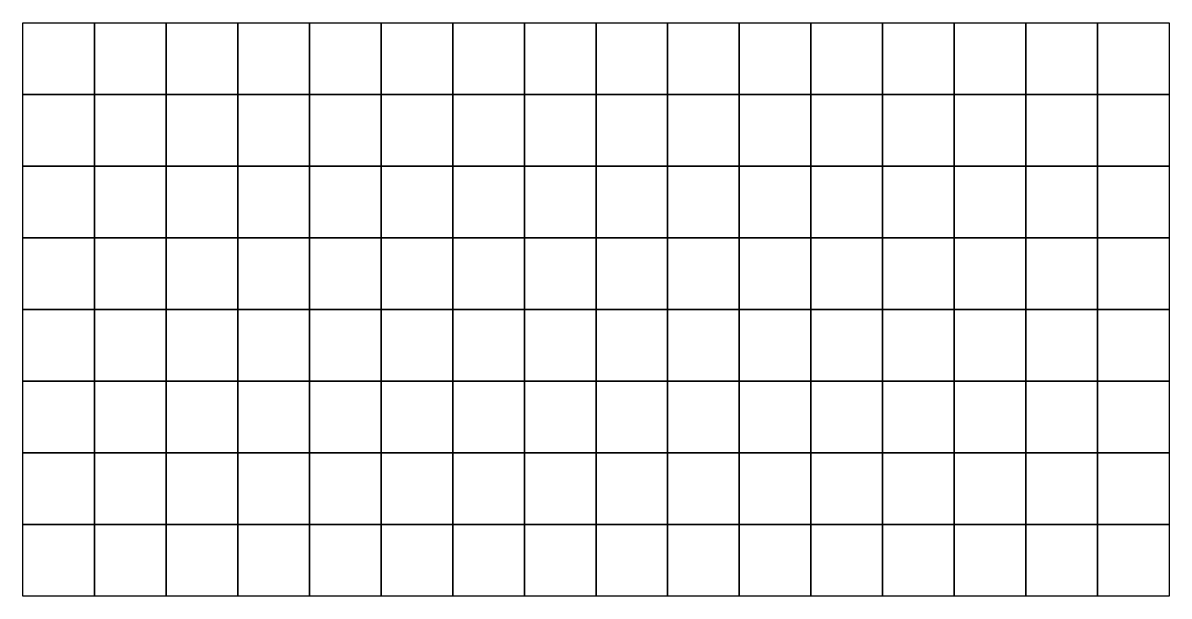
# Model space of a CAD drawing. Extents: x 0 to 780, y -350 to 670.
# Drawn here: x 100 to 116, y 423 to 431 of the extents above; entities that cross this region are included whole.
import ezdxf

# ---------------------------------------------------------------- set-up
doc = ezdxf.new("R2010")
doc.units = 0
for name, color, linetype in [('layer000', 1, 'CONTINUOUS'), ('layer001', 2, 'CONTINUOUS'), ('layer002', 3, 'CONTINUOUS'), ('layer003', 4, 'CONTINUOUS'), ('layer004', 5, 'CONTINUOUS'), ('layer005', 6, 'CONTINUOUS'), ('layer006', 7, 'CONTINUOUS'), ('layer007', 8, 'CONTINUOUS'), ('layer008', 9, 'CONTINUOUS'), ('layer009', 10, 'CONTINUOUS'), ('layer010', 11, 'CONTINUOUS'), ('layer011', 12, 'CONTINUOUS'), ('layer012', 13, 'CONTINUOUS'), ('layer013', 14, 'CONTINUOUS'), ('layer014', 15, 'CONTINUOUS'), ('layer015', 16, 'CONTINUOUS'), ('layer016', 17, 'CONTINUOUS'), ('layer017', 18, 'CONTINUOUS'), ('layer018', 19, 'CONTINUOUS'), ('layer019', 20, 'CONTINUOUS'), ('layer020', 21, 'CONTINUOUS'), ('layer021', 22, 'CONTINUOUS'), ('layer022', 23, 'CONTINUOUS'), ('layer023', 24, 'CONTINUOUS'), ('layer024', 25, 'CONTINUOUS'), ('layer025', 26, 'CONTINUOUS'), ('layer026', 27, 'CONTINUOUS'), ('layer027', 28, 'CONTINUOUS'), ('layer028', 29, 'CONTINUOUS'), ('layer029', 30, 'CONTINUOUS'), ('layer030', 31, 'CONTINUOUS'), ('layer031', 32, 'CONTINUOUS'), ('layer032', 33, 'CONTINUOUS'), ('layer033', 34, 'CONTINUOUS'), ('layer034', 35, 'CONTINUOUS'), ('layer035', 36, 'CONTINUOUS'), ('layer036', 37, 'CONTINUOUS'), ('layer037', 38, 'CONTINUOUS'), ('layer038', 39, 'CONTINUOUS'), ('layer039', 40, 'CONTINUOUS'), ('layer040', 41, 'CONTINUOUS'), ('layer041', 42, 'CONTINUOUS'), ('layer042', 43, 'CONTINUOUS'), ('layer043', 44, 'CONTINUOUS'), ('layer044', 45, 'CONTINUOUS'), ('layer045', 46, 'CONTINUOUS'), ('layer046', 47, 'CONTINUOUS'), ('layer047', 48, 'CONTINUOUS'), ('layer048', 49, 'CONTINUOUS'), ('layer049', 50, 'CONTINUOUS'), ('layer050', 51, 'CONTINUOUS'), ('layer051', 52, 'CONTINUOUS'), ('layer052', 53, 'CONTINUOUS'), ('layer053', 54, 'CONTINUOUS'), ('layer054', 55, 'CONTINUOUS'), ('layer055', 56, 'CONTINUOUS'), ('layer056', 57, 'CONTINUOUS'), ('layer057', 58, 'CONTINUOUS'), ('layer058', 59, 'CONTINUOUS'), ('layer059', 60, 'CONTINUOUS'), ('layer060', 61, 'CONTINUOUS'), ('layer061', 62, 'CONTINUOUS'), ('layer062', 63, 'CONTINUOUS'), ('layer063', 64, 'CONTINUOUS'), ('layer064', 65, 'CONTINUOUS'), ('layer065', 66, 'CONTINUOUS'), ('layer066', 67, 'CONTINUOUS'), ('layer067', 68, 'CONTINUOUS'), ('layer068', 69, 'CONTINUOUS'), ('layer069', 70, 'CONTINUOUS'), ('layer070', 71, 'CONTINUOUS'), ('layer071', 72, 'CONTINUOUS'), ('layer072', 73, 'CONTINUOUS'), ('layer073', 74, 'CONTINUOUS'), ('layer074', 75, 'CONTINUOUS'), ('layer075', 76, 'CONTINUOUS'), ('layer076', 77, 'CONTINUOUS'), ('layer077', 78, 'CONTINUOUS'), ('layer078', 79, 'CONTINUOUS'), ('layer079', 80, 'CONTINUOUS'), ('layer080', 81, 'CONTINUOUS'), ('layer081', 82, 'CONTINUOUS'), ('layer082', 83, 'CONTINUOUS'), ('layer083', 84, 'CONTINUOUS'), ('layer084', 85, 'CONTINUOUS'), ('layer085', 86, 'CONTINUOUS'), ('layer086', 87, 'CONTINUOUS'), ('layer087', 88, 'CONTINUOUS'), ('layer088', 89, 'CONTINUOUS'), ('layer089', 90, 'CONTINUOUS'), ('layer090', 91, 'CONTINUOUS'), ('layer091', 92, 'CONTINUOUS'), ('layer092', 93, 'CONTINUOUS'), ('layer093', 94, 'CONTINUOUS'), ('layer094', 95, 'CONTINUOUS'), ('layer095', 96, 'CONTINUOUS'), ('layer096', 97, 'CONTINUOUS'), ('layer097', 98, 'CONTINUOUS'), ('layer098', 99, 'CONTINUOUS'), ('layer099', 100, 'CONTINUOUS'), ('layer100', 101, 'CONTINUOUS'), ('layer101', 102, 'CONTINUOUS'), ('layer102', 103, 'CONTINUOUS'), ('layer103', 104, 'CONTINUOUS'), ('layer104', 105, 'CONTINUOUS'), ('layer105', 106, 'CONTINUOUS'), ('layer106', 107, 'CONTINUOUS'), ('layer107', 108, 'CONTINUOUS'), ('layer108', 109, 'CONTINUOUS'), ('layer109', 110, 'CONTINUOUS'), ('layer110', 111, 'CONTINUOUS'), ('layer111', 112, 'CONTINUOUS'), ('layer112', 113, 'CONTINUOUS'), ('layer113', 114, 'CONTINUOUS'), ('layer114', 115, 'CONTINUOUS'), ('layer115', 116, 'CONTINUOUS'), ('layer116', 117, 'CONTINUOUS'), ('layer117', 118, 'CONTINUOUS'), ('layer118', 119, 'CONTINUOUS'), ('layer119', 120, 'CONTINUOUS'), ('layer120', 121, 'CONTINUOUS'), ('layer121', 122, 'CONTINUOUS'), ('layer122', 123, 'CONTINUOUS'), ('layer123', 124, 'CONTINUOUS'), ('layer124', 125, 'CONTINUOUS'), ('layer125', 126, 'CONTINUOUS'), ('layer126', 127, 'CONTINUOUS'), ('layer127', 128, 'CONTINUOUS')]:
    doc.layers.add(name, color=color, linetype=linetype)

# ---------------------------------------------------------------- blocks, each defined once
blk = doc.blocks.new('gs_matrix_1um')
at = {"layer": 'layer000'}
blk.add_lwpolyline([(100, 430), (100, 431), (101, 431), (101, 430)], close=True, dxfattribs=at)
at = {"layer": 'layer001'}
blk.add_lwpolyline([(101, 430), (101, 431), (102, 431), (102, 430)], close=True, dxfattribs=at)
at = {"layer": 'layer002'}
blk.add_lwpolyline([(102, 430), (102, 431), (103, 431), (103, 430)], close=True, dxfattribs=at)
at = {"layer": 'layer003'}
blk.add_lwpolyline([(103, 430), (103, 431), (104, 431), (104, 430)], close=True, dxfattribs=at)
at = {"layer": 'layer004'}
blk.add_lwpolyline([(104, 430), (104, 431), (105, 431), (105, 430)], close=True, dxfattribs=at)
at = {"layer": 'layer005'}
blk.add_lwpolyline([(105, 430), (105, 431), (106, 431), (106, 430)], close=True, dxfattribs=at)
at = {"layer": 'layer006'}
blk.add_lwpolyline([(106, 430), (106, 431), (107, 431), (107, 430)], close=True, dxfattribs=at)
at = {"layer": 'layer007'}
blk.add_lwpolyline([(107, 430), (107, 431), (108, 431), (108, 430)], close=True, dxfattribs=at)
at = {"layer": 'layer008'}
blk.add_lwpolyline([(108, 430), (108, 431), (109, 431), (109, 430)], close=True, dxfattribs=at)
at = {"layer": 'layer009'}
blk.add_lwpolyline([(109, 430), (109, 431), (110, 431), (110, 430)], close=True, dxfattribs=at)
at = {"layer": 'layer010'}
blk.add_lwpolyline([(110, 430), (110, 431), (111, 431), (111, 430)], close=True, dxfattribs=at)
at = {"layer": 'layer011'}
blk.add_lwpolyline([(111, 430), (111, 431), (112, 431), (112, 430)], close=True, dxfattribs=at)
at = {"layer": 'layer012'}
blk.add_lwpolyline([(112, 430), (112, 431), (113, 431), (113, 430)], close=True, dxfattribs=at)
at = {"layer": 'layer013'}
blk.add_lwpolyline([(113, 430), (113, 431), (114, 431), (114, 430)], close=True, dxfattribs=at)
at = {"layer": 'layer014'}
blk.add_lwpolyline([(114, 430), (114, 431), (115, 431), (115, 430)], close=True, dxfattribs=at)
at = {"layer": 'layer015'}
blk.add_lwpolyline([(115, 430), (115, 431), (116, 431), (116, 430)], close=True, dxfattribs=at)
at = {"layer": 'layer016'}
blk.add_lwpolyline([(100, 429), (100, 430), (101, 430), (101, 429)], close=True, dxfattribs=at)
at = {"layer": 'layer017'}
blk.add_lwpolyline([(101, 429), (101, 430), (102, 430), (102, 429)], close=True, dxfattribs=at)
at = {"layer": 'layer018'}
blk.add_lwpolyline([(102, 429), (102, 430), (103, 430), (103, 429)], close=True, dxfattribs=at)
at = {"layer": 'layer019'}
blk.add_lwpolyline([(103, 429), (103, 430), (104, 430), (104, 429)], close=True, dxfattribs=at)
at = {"layer": 'layer020'}
blk.add_lwpolyline([(104, 429), (104, 430), (105, 430), (105, 429)], close=True, dxfattribs=at)
at = {"layer": 'layer021'}
blk.add_lwpolyline([(105, 429), (105, 430), (106, 430), (106, 429)], close=True, dxfattribs=at)
at = {"layer": 'layer022'}
blk.add_lwpolyline([(106, 429), (106, 430), (107, 430), (107, 429)], close=True, dxfattribs=at)
at = {"layer": 'layer023'}
blk.add_lwpolyline([(107, 429), (107, 430), (108, 430), (108, 429)], close=True, dxfattribs=at)
at = {"layer": 'layer024'}
blk.add_lwpolyline([(108, 429), (108, 430), (109, 430), (109, 429)], close=True, dxfattribs=at)
at = {"layer": 'layer025'}
blk.add_lwpolyline([(109, 429), (109, 430), (110, 430), (110, 429)], close=True, dxfattribs=at)
at = {"layer": 'layer026'}
blk.add_lwpolyline([(110, 429), (110, 430), (111, 430), (111, 429)], close=True, dxfattribs=at)
at = {"layer": 'layer027'}
blk.add_lwpolyline([(111, 429), (111, 430), (112, 430), (112, 429)], close=True, dxfattribs=at)
at = {"layer": 'layer028'}
blk.add_lwpolyline([(112, 429), (112, 430), (113, 430), (113, 429)], close=True, dxfattribs=at)
at = {"layer": 'layer029'}
blk.add_lwpolyline([(113, 429), (113, 430), (114, 430), (114, 429)], close=True, dxfattribs=at)
at = {"layer": 'layer030'}
blk.add_lwpolyline([(114, 429), (114, 430), (115, 430), (115, 429)], close=True, dxfattribs=at)
at = {"layer": 'layer031'}
blk.add_lwpolyline([(115, 429), (115, 430), (116, 430), (116, 429)], close=True, dxfattribs=at)
at = {"layer": 'layer032'}
blk.add_lwpolyline([(100, 428), (100, 429), (101, 429), (101, 428)], close=True, dxfattribs=at)
at = {"layer": 'layer033'}
blk.add_lwpolyline([(101, 428), (101, 429), (102, 429), (102, 428)], close=True, dxfattribs=at)
at = {"layer": 'layer034'}
blk.add_lwpolyline([(102, 428), (102, 429), (103, 429), (103, 428)], close=True, dxfattribs=at)
at = {"layer": 'layer035'}
blk.add_lwpolyline([(103, 428), (103, 429), (104, 429), (104, 428)], close=True, dxfattribs=at)
at = {"layer": 'layer036'}
blk.add_lwpolyline([(104, 428), (104, 429), (105, 429), (105, 428)], close=True, dxfattribs=at)
at = {"layer": 'layer037'}
blk.add_lwpolyline([(105, 428), (105, 429), (106, 429), (106, 428)], close=True, dxfattribs=at)
at = {"layer": 'layer038'}
blk.add_lwpolyline([(106, 428), (106, 429), (107, 429), (107, 428)], close=True, dxfattribs=at)
at = {"layer": 'layer039'}
blk.add_lwpolyline([(107, 428), (107, 429), (108, 429), (108, 428)], close=True, dxfattribs=at)
at = {"layer": 'layer040'}
blk.add_lwpolyline([(108, 428), (108, 429), (109, 429), (109, 428)], close=True, dxfattribs=at)
at = {"layer": 'layer041'}
blk.add_lwpolyline([(109, 428), (109, 429), (110, 429), (110, 428)], close=True, dxfattribs=at)
at = {"layer": 'layer042'}
blk.add_lwpolyline([(110, 428), (110, 429), (111, 429), (111, 428)], close=True, dxfattribs=at)
at = {"layer": 'layer043'}
blk.add_lwpolyline([(111, 428), (111, 429), (112, 429), (112, 428)], close=True, dxfattribs=at)
at = {"layer": 'layer044'}
blk.add_lwpolyline([(112, 428), (112, 429), (113, 429), (113, 428)], close=True, dxfattribs=at)
at = {"layer": 'layer045'}
blk.add_lwpolyline([(113, 428), (113, 429), (114, 429), (114, 428)], close=True, dxfattribs=at)
at = {"layer": 'layer046'}
blk.add_lwpolyline([(114, 428), (114, 429), (115, 429), (115, 428)], close=True, dxfattribs=at)
at = {"layer": 'layer047'}
blk.add_lwpolyline([(115, 428), (115, 429), (116, 429), (116, 428)], close=True, dxfattribs=at)
at = {"layer": 'layer048'}
blk.add_lwpolyline([(100, 427), (100, 428), (101, 428), (101, 427)], close=True, dxfattribs=at)
at = {"layer": 'layer049'}
blk.add_lwpolyline([(101, 427), (101, 428), (102, 428), (102, 427)], close=True, dxfattribs=at)
at = {"layer": 'layer050'}
blk.add_lwpolyline([(102, 427), (102, 428), (103, 428), (103, 427)], close=True, dxfattribs=at)
at = {"layer": 'layer051'}
blk.add_lwpolyline([(103, 427), (103, 428), (104, 428), (104, 427)], close=True, dxfattribs=at)
at = {"layer": 'layer052'}
blk.add_lwpolyline([(104, 427), (104, 428), (105, 428), (105, 427)], close=True, dxfattribs=at)
at = {"layer": 'layer053'}
blk.add_lwpolyline([(105, 427), (105, 428), (106, 428), (106, 427)], close=True, dxfattribs=at)
at = {"layer": 'layer054'}
blk.add_lwpolyline([(106, 427), (106, 428), (107, 428), (107, 427)], close=True, dxfattribs=at)
at = {"layer": 'layer055'}
blk.add_lwpolyline([(107, 427), (107, 428), (108, 428), (108, 427)], close=True, dxfattribs=at)
at = {"layer": 'layer056'}
blk.add_lwpolyline([(108, 427), (108, 428), (109, 428), (109, 427)], close=True, dxfattribs=at)
at = {"layer": 'layer057'}
blk.add_lwpolyline([(109, 427), (109, 428), (110, 428), (110, 427)], close=True, dxfattribs=at)
at = {"layer": 'layer058'}
blk.add_lwpolyline([(110, 427), (110, 428), (111, 428), (111, 427)], close=True, dxfattribs=at)
at = {"layer": 'layer059'}
blk.add_lwpolyline([(111, 427), (111, 428), (112, 428), (112, 427)], close=True, dxfattribs=at)
at = {"layer": 'layer060'}
blk.add_lwpolyline([(112, 427), (112, 428), (113, 428), (113, 427)], close=True, dxfattribs=at)
at = {"layer": 'layer061'}
blk.add_lwpolyline([(113, 427), (113, 428), (114, 428), (114, 427)], close=True, dxfattribs=at)
at = {"layer": 'layer062'}
blk.add_lwpolyline([(114, 427), (114, 428), (115, 428), (115, 427)], close=True, dxfattribs=at)
at = {"layer": 'layer063'}
blk.add_lwpolyline([(115, 427), (115, 428), (116, 428), (116, 427)], close=True, dxfattribs=at)
at = {"layer": 'layer064'}
blk.add_lwpolyline([(100, 426), (100, 427), (101, 427), (101, 426)], close=True, dxfattribs=at)
at = {"layer": 'layer065'}
blk.add_lwpolyline([(101, 426), (101, 427), (102, 427), (102, 426)], close=True, dxfattribs=at)
at = {"layer": 'layer066'}
blk.add_lwpolyline([(102, 426), (102, 427), (103, 427), (103, 426)], close=True, dxfattribs=at)
at = {"layer": 'layer067'}
blk.add_lwpolyline([(103, 426), (103, 427), (104, 427), (104, 426)], close=True, dxfattribs=at)
at = {"layer": 'layer068'}
blk.add_lwpolyline([(104, 426), (104, 427), (105, 427), (105, 426)], close=True, dxfattribs=at)
at = {"layer": 'layer069'}
blk.add_lwpolyline([(105, 426), (105, 427), (106, 427), (106, 426)], close=True, dxfattribs=at)
at = {"layer": 'layer070'}
blk.add_lwpolyline([(106, 426), (106, 427), (107, 427), (107, 426)], close=True, dxfattribs=at)
at = {"layer": 'layer071'}
blk.add_lwpolyline([(107, 426), (107, 427), (108, 427), (108, 426)], close=True, dxfattribs=at)
at = {"layer": 'layer072'}
blk.add_lwpolyline([(108, 426), (108, 427), (109, 427), (109, 426)], close=True, dxfattribs=at)
at = {"layer": 'layer073'}
blk.add_lwpolyline([(109, 426), (109, 427), (110, 427), (110, 426)], close=True, dxfattribs=at)
at = {"layer": 'layer074'}
blk.add_lwpolyline([(110, 426), (110, 427), (111, 427), (111, 426)], close=True, dxfattribs=at)
at = {"layer": 'layer075'}
blk.add_lwpolyline([(111, 426), (111, 427), (112, 427), (112, 426)], close=True, dxfattribs=at)
at = {"layer": 'layer076'}
blk.add_lwpolyline([(112, 426), (112, 427), (113, 427), (113, 426)], close=True, dxfattribs=at)
at = {"layer": 'layer077'}
blk.add_lwpolyline([(113, 426), (113, 427), (114, 427), (114, 426)], close=True, dxfattribs=at)
at = {"layer": 'layer078'}
blk.add_lwpolyline([(114, 426), (114, 427), (115, 427), (115, 426)], close=True, dxfattribs=at)
at = {"layer": 'layer079'}
blk.add_lwpolyline([(115, 426), (115, 427), (116, 427), (116, 426)], close=True, dxfattribs=at)
at = {"layer": 'layer080'}
blk.add_lwpolyline([(100, 425), (100, 426), (101, 426), (101, 425)], close=True, dxfattribs=at)
at = {"layer": 'layer081'}
blk.add_lwpolyline([(101, 425), (101, 426), (102, 426), (102, 425)], close=True, dxfattribs=at)
at = {"layer": 'layer082'}
blk.add_lwpolyline([(102, 425), (102, 426), (103, 426), (103, 425)], close=True, dxfattribs=at)
at = {"layer": 'layer083'}
blk.add_lwpolyline([(103, 425), (103, 426), (104, 426), (104, 425)], close=True, dxfattribs=at)
at = {"layer": 'layer084'}
blk.add_lwpolyline([(104, 425), (104, 426), (105, 426), (105, 425)], close=True, dxfattribs=at)
at = {"layer": 'layer085'}
blk.add_lwpolyline([(105, 425), (105, 426), (106, 426), (106, 425)], close=True, dxfattribs=at)
at = {"layer": 'layer086'}
blk.add_lwpolyline([(106, 425), (106, 426), (107, 426), (107, 425)], close=True, dxfattribs=at)
at = {"layer": 'layer087'}
blk.add_lwpolyline([(107, 425), (107, 426), (108, 426), (108, 425)], close=True, dxfattribs=at)
at = {"layer": 'layer088'}
blk.add_lwpolyline([(108, 425), (108, 426), (109, 426), (109, 425)], close=True, dxfattribs=at)
at = {"layer": 'layer089'}
blk.add_lwpolyline([(109, 425), (109, 426), (110, 426), (110, 425)], close=True, dxfattribs=at)
at = {"layer": 'layer090'}
blk.add_lwpolyline([(110, 425), (110, 426), (111, 426), (111, 425)], close=True, dxfattribs=at)
at = {"layer": 'layer091'}
blk.add_lwpolyline([(111, 425), (111, 426), (112, 426), (112, 425)], close=True, dxfattribs=at)
at = {"layer": 'layer092'}
blk.add_lwpolyline([(112, 425), (112, 426), (113, 426), (113, 425)], close=True, dxfattribs=at)
at = {"layer": 'layer093'}
blk.add_lwpolyline([(113, 425), (113, 426), (114, 426), (114, 425)], close=True, dxfattribs=at)
at = {"layer": 'layer094'}
blk.add_lwpolyline([(114, 425), (114, 426), (115, 426), (115, 425)], close=True, dxfattribs=at)
at = {"layer": 'layer095'}
blk.add_lwpolyline([(115, 425), (115, 426), (116, 426), (116, 425)], close=True, dxfattribs=at)
at = {"layer": 'layer096'}
blk.add_lwpolyline([(100, 424), (100, 425), (101, 425), (101, 424)], close=True, dxfattribs=at)
at = {"layer": 'layer097'}
blk.add_lwpolyline([(101, 424), (101, 425), (102, 425), (102, 424)], close=True, dxfattribs=at)
at = {"layer": 'layer098'}
blk.add_lwpolyline([(102, 424), (102, 425), (103, 425), (103, 424)], close=True, dxfattribs=at)
at = {"layer": 'layer099'}
blk.add_lwpolyline([(103, 424), (103, 425), (104, 425), (104, 424)], close=True, dxfattribs=at)
at = {"layer": 'layer100'}
blk.add_lwpolyline([(104, 424), (104, 425), (105, 425), (105, 424)], close=True, dxfattribs=at)
at = {"layer": 'layer101'}
blk.add_lwpolyline([(105, 424), (105, 425), (106, 425), (106, 424)], close=True, dxfattribs=at)
at = {"layer": 'layer102'}
blk.add_lwpolyline([(106, 424), (106, 425), (107, 425), (107, 424)], close=True, dxfattribs=at)
at = {"layer": 'layer103'}
blk.add_lwpolyline([(107, 424), (107, 425), (108, 425), (108, 424)], close=True, dxfattribs=at)
at = {"layer": 'layer104'}
blk.add_lwpolyline([(108, 424), (108, 425), (109, 425), (109, 424)], close=True, dxfattribs=at)
at = {"layer": 'layer105'}
blk.add_lwpolyline([(109, 424), (109, 425), (110, 425), (110, 424)], close=True, dxfattribs=at)
at = {"layer": 'layer106'}
blk.add_lwpolyline([(110, 424), (110, 425), (111, 425), (111, 424)], close=True, dxfattribs=at)
at = {"layer": 'layer107'}
blk.add_lwpolyline([(111, 424), (111, 425), (112, 425), (112, 424)], close=True, dxfattribs=at)
at = {"layer": 'layer108'}
blk.add_lwpolyline([(112, 424), (112, 425), (113, 425), (113, 424)], close=True, dxfattribs=at)
at = {"layer": 'layer109'}
blk.add_lwpolyline([(113, 424), (113, 425), (114, 425), (114, 424)], close=True, dxfattribs=at)
at = {"layer": 'layer110'}
blk.add_lwpolyline([(114, 424), (114, 425), (115, 425), (115, 424)], close=True, dxfattribs=at)
at = {"layer": 'layer111'}
blk.add_lwpolyline([(115, 424), (115, 425), (116, 425), (116, 424)], close=True, dxfattribs=at)
at = {"layer": 'layer112'}
blk.add_lwpolyline([(100, 423), (100, 424), (101, 424), (101, 423)], close=True, dxfattribs=at)
at = {"layer": 'layer113'}
blk.add_lwpolyline([(101, 423), (101, 424), (102, 424), (102, 423)], close=True, dxfattribs=at)
at = {"layer": 'layer114'}
blk.add_lwpolyline([(102, 423), (102, 424), (103, 424), (103, 423)], close=True, dxfattribs=at)
at = {"layer": 'layer115'}
blk.add_lwpolyline([(103, 423), (103, 424), (104, 424), (104, 423)], close=True, dxfattribs=at)
at = {"layer": 'layer116'}
blk.add_lwpolyline([(104, 423), (104, 424), (105, 424), (105, 423)], close=True, dxfattribs=at)
at = {"layer": 'layer117'}
blk.add_lwpolyline([(105, 423), (105, 424), (106, 424), (106, 423)], close=True, dxfattribs=at)
at = {"layer": 'layer118'}
blk.add_lwpolyline([(106, 423), (106, 424), (107, 424), (107, 423)], close=True, dxfattribs=at)
at = {"layer": 'layer119'}
blk.add_lwpolyline([(107, 423), (107, 424), (108, 424), (108, 423)], close=True, dxfattribs=at)
at = {"layer": 'layer120'}
blk.add_lwpolyline([(108, 423), (108, 424), (109, 424), (109, 423)], close=True, dxfattribs=at)
at = {"layer": 'layer121'}
blk.add_lwpolyline([(109, 423), (109, 424), (110, 424), (110, 423)], close=True, dxfattribs=at)
at = {"layer": 'layer122'}
blk.add_lwpolyline([(110, 423), (110, 424), (111, 424), (111, 423)], close=True, dxfattribs=at)
at = {"layer": 'layer123'}
blk.add_lwpolyline([(111, 423), (111, 424), (112, 424), (112, 423)], close=True, dxfattribs=at)
at = {"layer": 'layer124'}
blk.add_lwpolyline([(112, 423), (112, 424), (113, 424), (113, 423)], close=True, dxfattribs=at)
at = {"layer": 'layer125'}
blk.add_lwpolyline([(113, 423), (113, 424), (114, 424), (114, 423)], close=True, dxfattribs=at)
at = {"layer": 'layer126'}
blk.add_lwpolyline([(114, 423), (114, 424), (115, 424), (115, 423)], close=True, dxfattribs=at)
at = {"layer": 'layer127'}
blk.add_lwpolyline([(115, 423), (115, 424), (116, 424), (116, 423)], close=True, dxfattribs=at)
blk = doc.blocks.new('gs_matrix_1um_random2')
at = {"layer": 'layer001'}
for points in [[(106, 429), (106, 430), (107, 430), (107, 429)], [(111, 429), (111, 430), (112, 430), (112, 429)], [(111, 426), (111, 427), (112, 427), (112, 426)], [(112, 425), (112, 426), (113, 426), (113, 425)]]:
    blk.add_lwpolyline(points, close=True, dxfattribs=at)
at = {"layer": 'layer002'}
for points in [[(103, 429), (103, 430), (104, 430), (104, 429)], [(110, 427), (110, 428), (111, 428), (111, 427)]]:
    blk.add_lwpolyline(points, close=True, dxfattribs=at)
at = {"layer": 'layer003'}
for points in [[(102, 426), (102, 427), (103, 427), (103, 426)], [(111, 425), (111, 426), (112, 426), (112, 425)], [(101, 424), (101, 425), (102, 425), (102, 424)]]:
    blk.add_lwpolyline(points, close=True, dxfattribs=at)
at = {"layer": 'layer005'}
blk.add_lwpolyline([(114, 425), (114, 426), (115, 426), (115, 425)], close=True, dxfattribs=at)
at = {"layer": 'layer006'}
blk.add_lwpolyline([(113, 427), (113, 428), (114, 428), (114, 427)], close=True, dxfattribs=at)
at = {"layer": 'layer007'}
blk.add_lwpolyline([(103, 425), (103, 426), (104, 426), (104, 425)], close=True, dxfattribs=at)
at = {"layer": 'layer008'}
blk.add_lwpolyline([(108, 426), (108, 427), (109, 427), (109, 426)], close=True, dxfattribs=at)
at = {"layer": 'layer013'}
for points in [[(105, 426), (105, 427), (106, 427), (106, 426)], [(112, 424), (112, 425), (113, 425), (113, 424)]]:
    blk.add_lwpolyline(points, close=True, dxfattribs=at)
at = {"layer": 'layer014'}
for points in [[(103, 430), (103, 431), (104, 431), (104, 430)], [(115, 428), (115, 429), (116, 429), (116, 428)], [(115, 424), (115, 425), (116, 425), (116, 424)]]:
    blk.add_lwpolyline(points, close=True, dxfattribs=at)
at = {"layer": 'layer017'}
for points in [[(101, 426), (101, 427), (102, 427), (102, 426)], [(105, 424), (105, 425), (106, 425), (106, 424)]]:
    blk.add_lwpolyline(points, close=True, dxfattribs=at)
at = {"layer": 'layer020'}
for points in [[(107, 430), (107, 431), (108, 431), (108, 430)], [(114, 429), (114, 430), (115, 430), (115, 429)], [(114, 427), (114, 428), (115, 428), (115, 427)]]:
    blk.add_lwpolyline(points, close=True, dxfattribs=at)
at = {"layer": 'layer021'}
for points in [[(104, 429), (104, 430), (105, 430), (105, 429)], [(102, 428), (102, 429), (103, 429), (103, 428)]]:
    blk.add_lwpolyline(points, close=True, dxfattribs=at)
at = {"layer": 'layer023'}
for points in [[(102, 429), (102, 430), (103, 430), (103, 429)], [(113, 423), (113, 424), (114, 424), (114, 423)]]:
    blk.add_lwpolyline(points, close=True, dxfattribs=at)
at = {"layer": 'layer025'}
blk.add_lwpolyline([(114, 423), (114, 424), (115, 424), (115, 423)], close=True, dxfattribs=at)
at = {"layer": 'layer029'}
blk.add_lwpolyline([(109, 429), (109, 430), (110, 430), (110, 429)], close=True, dxfattribs=at)
at = {"layer": 'layer032'}
blk.add_lwpolyline([(115, 429), (115, 430), (116, 430), (116, 429)], close=True, dxfattribs=at)
at = {"layer": 'layer033'}
blk.add_lwpolyline([(108, 424), (108, 425), (109, 425), (109, 424)], close=True, dxfattribs=at)
at = {"layer": 'layer034'}
blk.add_lwpolyline([(105, 425), (105, 426), (106, 426), (106, 425)], close=True, dxfattribs=at)
at = {"layer": 'layer035'}
blk.add_lwpolyline([(108, 425), (108, 426), (109, 426), (109, 425)], close=True, dxfattribs=at)
at = {"layer": 'layer037'}
blk.add_lwpolyline([(110, 429), (110, 430), (111, 430), (111, 429)], close=True, dxfattribs=at)
at = {"layer": 'layer038'}
blk.add_lwpolyline([(100, 426), (100, 427), (101, 427), (101, 426)], close=True, dxfattribs=at)
at = {"layer": 'layer039'}
blk.add_lwpolyline([(106, 423), (106, 424), (107, 424), (107, 423)], close=True, dxfattribs=at)
at = {"layer": 'layer041'}
blk.add_lwpolyline([(110, 428), (110, 429), (111, 429), (111, 428)], close=True, dxfattribs=at)
at = {"layer": 'layer043'}
for points in [[(101, 425), (101, 426), (102, 426), (102, 425)], [(107, 424), (107, 425), (108, 425), (108, 424)]]:
    blk.add_lwpolyline(points, close=True, dxfattribs=at)
at = {"layer": 'layer046'}
for points in [[(102, 427), (102, 428), (103, 428), (103, 427)], [(104, 425), (104, 426), (105, 426), (105, 425)]]:
    blk.add_lwpolyline(points, close=True, dxfattribs=at)
at = {"layer": 'layer047'}
blk.add_lwpolyline([(114, 424), (114, 425), (115, 425), (115, 424)], close=True, dxfattribs=at)
at = {"layer": 'layer048'}
blk.add_lwpolyline([(106, 428), (106, 429), (107, 429), (107, 428)], close=True, dxfattribs=at)
at = {"layer": 'layer049'}
blk.add_lwpolyline([(109, 425), (109, 426), (110, 426), (110, 425)], close=True, dxfattribs=at)
at = {"layer": 'layer050'}
for points in [[(104, 427), (104, 428), (105, 428), (105, 427)], [(112, 427), (112, 428), (113, 428), (113, 427)]]:
    blk.add_lwpolyline(points, close=True, dxfattribs=at)
at = {"layer": 'layer051'}
blk.add_lwpolyline([(101, 430), (101, 431), (102, 431), (102, 430)], close=True, dxfattribs=at)
at = {"layer": 'layer052'}
for points in [[(105, 429), (105, 430), (106, 430), (106, 429)], [(110, 426), (110, 427), (111, 427), (111, 426)], [(112, 423), (112, 424), (113, 424), (113, 423)]]:
    blk.add_lwpolyline(points, close=True, dxfattribs=at)
at = {"layer": 'layer053'}
for points in [[(115, 425), (115, 426), (116, 426), (116, 425)], [(102, 424), (102, 425), (103, 425), (103, 424)]]:
    blk.add_lwpolyline(points, close=True, dxfattribs=at)
at = {"layer": 'layer054'}
blk.add_lwpolyline([(106, 427), (106, 428), (107, 428), (107, 427)], close=True, dxfattribs=at)
at = {"layer": 'layer057'}
blk.add_lwpolyline([(101, 428), (101, 429), (102, 429), (102, 428)], close=True, dxfattribs=at)
at = {"layer": 'layer058'}
blk.add_lwpolyline([(108, 428), (108, 429), (109, 429), (109, 428)], close=True, dxfattribs=at)
at = {"layer": 'layer059'}
for points in [[(113, 429), (113, 430), (114, 430), (114, 429)], [(113, 428), (113, 429), (114, 429), (114, 428)], [(104, 426), (104, 427), (105, 427), (105, 426)], [(115, 426), (115, 427), (116, 427), (116, 426)]]:
    blk.add_lwpolyline(points, close=True, dxfattribs=at)
at = {"layer": 'layer060'}
blk.add_lwpolyline([(106, 430), (106, 431), (107, 431), (107, 430)], close=True, dxfattribs=at)
at = {"layer": 'layer061'}
for points in [[(100, 427), (100, 428), (101, 428), (101, 427)], [(101, 427), (101, 428), (102, 428), (102, 427)], [(103, 427), (103, 428), (104, 428), (104, 427)], [(110, 424), (110, 425), (111, 425), (111, 424)], [(105, 423), (105, 424), (106, 424), (106, 423)]]:
    blk.add_lwpolyline(points, close=True, dxfattribs=at)
at = {"layer": 'layer062'}
blk.add_lwpolyline([(104, 424), (104, 425), (105, 425), (105, 424)], close=True, dxfattribs=at)
at = {"layer": 'layer063'}
for points in [[(112, 429), (112, 430), (113, 430), (113, 429)], [(108, 427), (108, 428), (109, 428), (109, 427)]]:
    blk.add_lwpolyline(points, close=True, dxfattribs=at)
at = {"layer": 'layer070'}
blk.add_lwpolyline([(100, 425), (100, 426), (101, 426), (101, 425)], close=True, dxfattribs=at)
at = {"layer": 'layer071'}
for points in [[(105, 430), (105, 431), (106, 431), (106, 430)], [(100, 423), (100, 424), (101, 424), (101, 423)]]:
    blk.add_lwpolyline(points, close=True, dxfattribs=at)
at = {"layer": 'layer072'}
blk.add_lwpolyline([(115, 427), (115, 428), (116, 428), (116, 427)], close=True, dxfattribs=at)
at = {"layer": 'layer073'}
blk.add_lwpolyline([(109, 424), (109, 425), (110, 425), (110, 424)], close=True, dxfattribs=at)
at = {"layer": 'layer074'}
for points in [[(112, 430), (112, 431), (113, 431), (113, 430)], [(113, 430), (113, 431), (114, 431), (114, 430)]]:
    blk.add_lwpolyline(points, close=True, dxfattribs=at)
at = {"layer": 'layer075'}
blk.add_lwpolyline([(100, 428), (100, 429), (101, 429), (101, 428)], close=True, dxfattribs=at)
at = {"layer": 'layer077'}
for points in [[(106, 425), (106, 426), (107, 426), (107, 425)], [(101, 423), (101, 424), (102, 424), (102, 423)]]:
    blk.add_lwpolyline(points, close=True, dxfattribs=at)
at = {"layer": 'layer079'}
for points in [[(114, 428), (114, 429), (115, 429), (115, 428)], [(108, 423), (108, 424), (109, 424), (109, 423)]]:
    blk.add_lwpolyline(points, close=True, dxfattribs=at)
at = {"layer": 'layer080'}
blk.add_lwpolyline([(107, 425), (107, 426), (108, 426), (108, 425)], close=True, dxfattribs=at)
at = {"layer": 'layer081'}
blk.add_lwpolyline([(110, 423), (110, 424), (111, 424), (111, 423)], close=True, dxfattribs=at)
at = {"layer": 'layer082'}
blk.add_lwpolyline([(110, 430), (110, 431), (111, 431), (111, 430)], close=True, dxfattribs=at)
at = {"layer": 'layer083'}
blk.add_lwpolyline([(112, 426), (112, 427), (113, 427), (113, 426)], close=True, dxfattribs=at)
at = {"layer": 'layer084'}
blk.add_lwpolyline([(107, 423), (107, 424), (108, 424), (108, 423)], close=True, dxfattribs=at)
at = {"layer": 'layer086'}
for points in [[(111, 430), (111, 431), (112, 431), (112, 430)], [(102, 423), (102, 424), (103, 424), (103, 423)]]:
    blk.add_lwpolyline(points, close=True, dxfattribs=at)
at = {"layer": 'layer087'}
for points in [[(114, 430), (114, 431), (115, 431), (115, 430)], [(107, 429), (107, 430), (108, 430), (108, 429)]]:
    blk.add_lwpolyline(points, close=True, dxfattribs=at)
at = {"layer": 'layer088'}
for points in [[(105, 428), (105, 429), (106, 429), (106, 428)], [(103, 426), (103, 427), (104, 427), (104, 426)], [(115, 423), (115, 424), (116, 424), (116, 423)]]:
    blk.add_lwpolyline(points, close=True, dxfattribs=at)
at = {"layer": 'layer089'}
for points in [[(109, 426), (109, 427), (110, 427), (110, 426)], [(106, 424), (106, 425), (107, 425), (107, 424)]]:
    blk.add_lwpolyline(points, close=True, dxfattribs=at)
at = {"layer": 'layer090'}
blk.add_lwpolyline([(107, 428), (107, 429), (108, 429), (108, 428)], close=True, dxfattribs=at)
at = {"layer": 'layer091'}
for points in [[(112, 428), (112, 429), (113, 429), (113, 428)], [(113, 426), (113, 427), (114, 427), (114, 426)]]:
    blk.add_lwpolyline(points, close=True, dxfattribs=at)
at = {"layer": 'layer092'}
for points in [[(102, 430), (102, 431), (103, 431), (103, 430)], [(103, 424), (103, 425), (104, 425), (104, 424)]]:
    blk.add_lwpolyline(points, close=True, dxfattribs=at)
at = {"layer": 'layer094'}
blk.add_lwpolyline([(113, 424), (113, 425), (114, 425), (114, 424)], close=True, dxfattribs=at)
at = {"layer": 'layer099'}
for points in [[(100, 429), (100, 430), (101, 430), (101, 429)], [(111, 424), (111, 425), (112, 425), (112, 424)]]:
    blk.add_lwpolyline(points, close=True, dxfattribs=at)
at = {"layer": 'layer100'}
blk.add_lwpolyline([(111, 427), (111, 428), (112, 428), (112, 427)], close=True, dxfattribs=at)
at = {"layer": 'layer102'}
for points in [[(100, 430), (100, 431), (101, 431), (101, 430)], [(108, 430), (108, 431), (109, 431), (109, 430)]]:
    blk.add_lwpolyline(points, close=True, dxfattribs=at)
at = {"layer": 'layer103'}
for points in [[(101, 429), (101, 430), (102, 430), (102, 429)], [(110, 425), (110, 426), (111, 426), (111, 425)]]:
    blk.add_lwpolyline(points, close=True, dxfattribs=at)
at = {"layer": 'layer105'}
blk.add_lwpolyline([(100, 424), (100, 425), (101, 425), (101, 424)], close=True, dxfattribs=at)
at = {"layer": 'layer106'}
blk.add_lwpolyline([(104, 430), (104, 431), (105, 431), (105, 430)], close=True, dxfattribs=at)
at = {"layer": 'layer107'}
for points in [[(108, 429), (108, 430), (109, 430), (109, 429)], [(104, 428), (104, 429), (105, 429), (105, 428)], [(105, 427), (105, 428), (106, 428), (106, 427)]]:
    blk.add_lwpolyline(points, close=True, dxfattribs=at)
at = {"layer": 'layer108'}
blk.add_lwpolyline([(109, 423), (109, 424), (110, 424), (110, 423)], close=True, dxfattribs=at)
at = {"layer": 'layer110'}
for points in [[(114, 426), (114, 427), (115, 427), (115, 426)], [(111, 423), (111, 424), (112, 424), (112, 423)]]:
    blk.add_lwpolyline(points, close=True, dxfattribs=at)
at = {"layer": 'layer113'}
blk.add_lwpolyline([(106, 426), (106, 427), (107, 427), (107, 426)], close=True, dxfattribs=at)
at = {"layer": 'layer115'}
blk.add_lwpolyline([(107, 427), (107, 428), (108, 428), (108, 427)], close=True, dxfattribs=at)
at = {"layer": 'layer116'}
blk.add_lwpolyline([(115, 430), (115, 431), (116, 431), (116, 430)], close=True, dxfattribs=at)
at = {"layer": 'layer120'}
for points in [[(109, 427), (109, 428), (110, 428), (110, 427)], [(104, 423), (104, 424), (105, 424), (105, 423)]]:
    blk.add_lwpolyline(points, close=True, dxfattribs=at)
at = {"layer": 'layer121'}
for points in [[(109, 430), (109, 431), (110, 431), (110, 430)], [(107, 426), (107, 427), (108, 427), (108, 426)]]:
    blk.add_lwpolyline(points, close=True, dxfattribs=at)
at = {"layer": 'layer123'}
blk.add_lwpolyline([(103, 423), (103, 424), (104, 424), (104, 423)], close=True, dxfattribs=at)
at = {"layer": 'layer124'}
for points in [[(103, 428), (103, 429), (104, 429), (104, 428)], [(102, 425), (102, 426), (103, 426), (103, 425)]]:
    blk.add_lwpolyline(points, close=True, dxfattribs=at)
at = {"layer": 'layer125'}
blk.add_lwpolyline([(113, 425), (113, 426), (114, 426), (114, 425)], close=True, dxfattribs=at)
at = {"layer": 'layer126'}
blk.add_lwpolyline([(109, 428), (109, 429), (110, 429), (110, 428)], close=True, dxfattribs=at)
at = {"layer": 'layer127'}
blk.add_lwpolyline([(111, 428), (111, 429), (112, 429), (112, 428)], close=True, dxfattribs=at)

msp = doc.modelspace()

# ---------------------------------------------------------------- block references
for name in ['gs_matrix_1um', 'gs_matrix_1um_random2']:
    msp.add_blockref(name, (0, 0))

doc.saveas('drawing.dxf')
